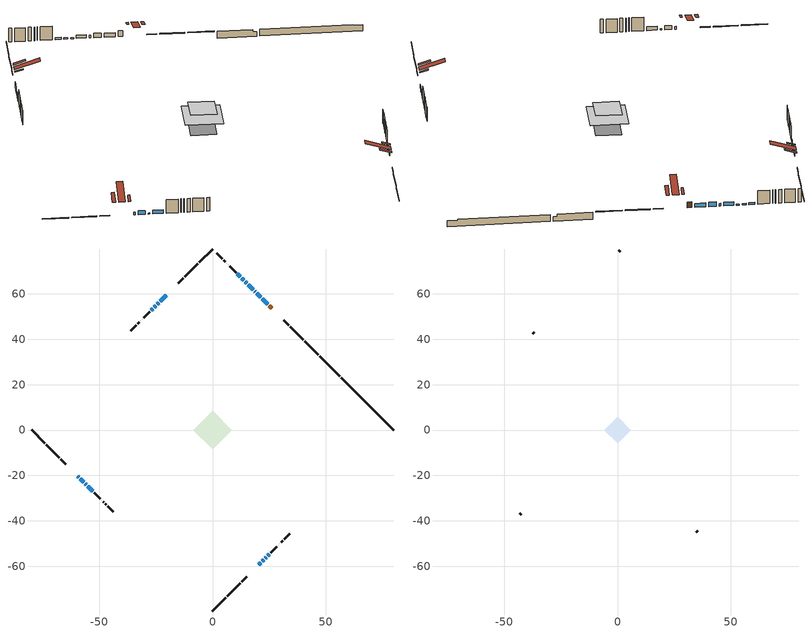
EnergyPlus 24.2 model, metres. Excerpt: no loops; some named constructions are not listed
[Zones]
conditioned space
 floor adiabatic (AdiabaticFloorConstruction): -8.55,0 0,8.55 8.55,0 0,-8.55 z3.05
 floor foundation (Slab1 construction): -5.84,0 0,5.84 5.84,0 0,-5.84 z-1.83
 floor foundation (Slab1 construction 1): -3.62,0 0,3.62 3.62,0 0,-3.62 z-1.83
 wall outside (RimJoist1 construction): 0,-79.75 5.91,-73.83 / -79.75,0 -73.83,-5.91 / 0,79.75 -5.91,73.83 / 46.53,33.21 40.62,39.13 z0.61:0.91
 wall outside (RimJoist2 construction): 6.57,-73.18 12.22,-67.53 / -73.18,-6.57 -67.53,-12.22 / -6.57,73.18 -12.22,67.53 / 39.96,39.78 34.31,45.43 z0.61:0.91
 wall outside (RimJoist3 construction): 12.88,-66.87 15.04,-64.7 / -66.87,-12.88 -64.7,-15.04 / -12.88,66.87 -15.04,64.7 / 33.66,46.09 31.49,48.26 z0.61:0.91
 wall outside (AdiabaticWallConstruction 1): 26.13,53.62 25.05,54.69 z0.61:2.64
 wall outside (AdiabaticWallConstruction): 24.4,55.35 21.97,57.78 z0.61:1.97; 21.32,58.43 19.59,60.16 z0.61:2.13; -20.41,59.34 -22.99,56.75 z0.61:2.74; 20.41,-59.34 21.27,-58.48 / 17.92,61.83 15.75,64 z0.61:1.83; -59.34,-20.4 -58.98,-20.77 / 18.93,60.81 18.57,61.17 z0.61:1.53; -23.65,56.1 -24.35,55.4 / 21.92,-57.82 22.62,-57.12 z0.61:1.79; -58.32,-21.42 -56.74,-23.01 z0.61:1.95; 15.09,64.65 14.48,65.27 / -25,54.74 -25.62,54.13 / 23.28,-56.47 23.69,-56.06 / -56.08,-23.66 -55.67,-24.08 z0.61:0.96; 13.83,65.92 12.96,66.79 / 24.34,-55.4 24.99,-54.75 z0.61:1.07; -26.27,53.47 -26.95,52.8 z0.61:1.75; -55.02,-24.73 -52.71,-27.04 z0.61:1.91; 12.31,67.44 11.01,68.74 z0.61:1.32
 wall outside (Wall1 construction): 25.65,-54.1 28.31,-51.44 / -52.05,-27.7 -49.39,-30.36 / -27.61,52.14 -30.27,49.48 / 10.36,69.39 7.7,72.05 z0.61:5.49
 wall outside (Wall2 construction): 28.97,-50.78 28.97,-50.77 / -48.73,-31.01 -48.73,-31.02 / -30.92,48.82 -30.93,48.81 / 7.04,72.71 7.03,72.72 z0.61:5.49
 wall outside (Wall3 construction): 29.63,-50.12 29.7,-50.04 / -48.07,-31.68 -48,-31.75 / -31.59,48.16 -31.66,48.09 / 6.37,73.37 6.3,73.45 z0.61:5.49
 wall outside (Wall4 construction): 30.36,-49.39 30.99,-48.75 / -47.34,-32.41 -46.71,-33.04 / -32.32,47.43 -32.95,46.79 / 5.64,74.1 5.01,74.74 z0.61:5.49
 wall outside (Wall5 construction): 31.65,-48.1 34.06,-45.68 / -46.05,-33.7 -43.64,-36.11 / -33.61,46.14 -36.02,43.72 / 4.35,75.39 1.94,77.81 z0.61:5.49
 wall foundation (FoundationWall1 construction): 56.69,23.06,-1.83 56.69,23.06,0.61 77.44,2.31,0.61 77.44,2.31,0.31 79.75,0,0.31 79.75,0,-1.83
 wall foundation (FoundationWall2 construction): 47.19,32.56,-1.83 47.19,32.56,0.61 55.14,24.6,0.61 55.14,24.6,-0.17 56.03,23.72,-0.17 56.03,23.72,-1.83
 window (WindowConstruction): 24.4,55.35 21.97,57.78 z0.61:1.97
 window (WindowConstruction 4): 21.31,58.43 19.59,60.16 z0.61:2.13
 window (WindowConstruction 5): -20.41,59.34 -22.99,56.75 z0.61:2.74
 window (WindowConstruction 6): 20.41,-59.34 21.27,-58.48 z0.61:1.83
 window (WindowConstruction 11): -59.34,-20.41 -58.98,-20.77 z0.61:1.52
 window (WindowConstruction 12): 18.93,60.81 18.57,61.17 z0.61:1.52
 window (WindowConstruction 7): 17.92,61.83 15.75,64 z0.61:1.83
 window (WindowConstruction 8): -23.65,56.1 -24.35,55.4 z0.61:1.79
 window (WindowConstruction 9): 21.92,-57.82 22.62,-57.12 z0.61:1.79
 window (WindowConstruction 10): -58.32,-21.42 -56.74,-23.01 z0.61:1.95
 window (WindowConstruction 13): 15.09,64.65 14.48,65.27 z0.61:0.95
 window (WindowConstruction 14): -25,54.74 -25.62,54.13 z0.61:0.95
 window (WindowConstruction 15): 23.28,-56.47 23.69,-56.06 z0.61:0.95
 window (WindowConstruction 16): -56.08,-23.67 -55.67,-24.07 z0.61:0.95
 window (WindowConstruction 17): 13.82,65.92 12.96,66.78 z0.61:1.07
 window (WindowConstruction 18): 24.35,-55.4 24.99,-54.75 z0.61:1.07
 window (WindowConstruction 1): -26.27,53.47 -26.95,52.8 z0.61:1.75
 window (WindowConstruction 2): -55.02,-24.73 -52.71,-27.04 z0.61:1.91
 window (WindowConstruction 3): 12.31,67.44 11.01,68.73 z0.61:1.32
 door (Door): 26.13,53.62 25.05,54.69 z0.61:2.64
 ceiling adiabatic (AdiabaticFloorConstruction): 0,-8.55 8.55,0 0,8.55 -8.55,0 z3.05
 roof outside (Roof1 construction): 16.43,-63.32,5.49 13.67,-60.56,6.79 12.94,-61.29,6.79 15.7,-64.05,5.49; -63.32,-16.43,5.49 -60.56,-13.67,6.79 -61.29,-12.94,6.79 -64.05,-15.7,5.49; -16.43,63.32,5.49 -13.67,60.56,6.79 -12.94,61.29,6.79 -15.7,64.05,5.49; 30.11,49.64,5.49 27.35,46.88,6.79 28.08,46.15,6.79 30.83,48.91,5.49
 roof outside (Roof3 construction): 19.75,-60,5.49 17.89,-58.14,6.36 17.4,-58.63,6.36 19.26,-60.49,5.49; -60,-19.75,5.49 -58.14,-17.89,6.36 -58.63,-17.4,6.36 -60.49,-19.26,5.49; -19.75,60,5.49 -17.89,58.14,6.36 -17.4,58.63,6.36 -19.26,60.49,5.49; 26.79,52.96,5.49 24.92,51.1,6.36 25.41,50.61,6.36 27.28,52.47,5.49
attic - vented
 floor to conditioned space (Floor1 construction Reversed): -5.91,0 0,5.91 5.91,0 0,-5.91 z5.49
 wall outside (Wall6 construction): 34.72,-45.03 35.35,-44.4 / -42.98,-36.77 -42.35,-37.39 / -36.68,43.07 -37.31,42.44 / 1.28,78.46 0.66,79.09 z0.61:5.49
 roof outside (Roof2 construction): 18.6,-61.15,5.49 12.84,-55.39,8.2 11.33,-56.91,8.2 17.08,-62.66,5.49; -61.15,-18.6,5.49 -55.39,-12.84,8.2 -56.91,-11.33,8.2 -62.66,-17.08,5.49; -18.6,61.15,5.49 -12.84,55.39,8.2 -11.33,56.91,8.2 -17.08,62.66,5.49; 27.93,51.81,5.49 22.18,46.06,8.2 23.69,44.54,8.2 29.45,50.3,5.49
[Material] Roughness=Rough; Thermal Absorptance=0.9
Name | Thickness {m} | Conductivity {W/m-K} | Density {kg/m3} | Specific Heat {J/kg-K} | Solar Absorptance | Visible Absorptance
ceiling loosefill ins | 0.169333 | 0.0480833 | 16.02 | 1046.75 | 0.7 | 0.7
ceiling stud and cavity | 0.1397 | 0.0808738 | 65.682 | 1177.47 | 0.7 | 0.7
gypsum board | 0.0127 | 0.160291 | 801 | 837.4 | 0.6 | 0.6
[Construction]
Floor1 construction: ceiling loosefill ins, ceiling stud and cavity, gypsum board
[EnergyManagementSystem:Program]
component_loads_program: Set loads_htg_walls = 0; Set loads_htg_rim_joists = 0; Set loads_htg_foundation_walls = 0; Set loads_htg_floors = 0; Set loads_htg_slabs = 0; Set loads_htg_ceilings = 0; Set loads_htg_roofs = 0; Set loads_htg_windows_conduction = 0; Set loads_htg_windows_solar = 0; Set loads_htg_doors = 0; Set loads_htg_skylights_conduction = 0; Set loads_htg_skylights_solar = 0; Set loads_htg_internal_mass = 0; Set loads_htg_intgains = 0; Set loads_htg_lighting = 0; Set loads_htg_infil = 0; Set loads_htg_mechvent = 0; Set loads_htg_natvent = 0; Set loads_htg_whf = 0; Set loads_htg_ducts = 0; Set loads_clg_walls = 0; Set loads_clg_rim_joists = 0; Set loads_clg_foundation_walls = 0; Set loads_clg_floors = 0; Set loads_clg_slabs = 0; Set loads_clg_ceilings = 0; Set loads_clg_roofs = 0; Set loads_clg_windows_conduction = 0; Set loads_clg_windows_solar = 0; Set loads_clg_doors = 0; Set loads_clg_skylights_conduction = 0; Set loads_clg_skylights_solar = 0; Set loads_clg_internal_mass = 0; Set loads_clg_intgains = 0; Set loads_clg_lighting = 0; Set loads_clg_infil = 0; Set loads_clg_mechvent = 0; Set loads_clg_natvent = 0; Set loads_clg_whf = 0; Set loads_clg_ducts = 0; Set hr_walls = 0; Set hr_walls = hr_walls + s_conv_27 + s_ig_27 + s_sol_27 + s_lgt_27 + s_surf_27; Set hr_walls = hr_walls + s_conv_28 + s_ig_28 + s_sol_28 + s_lgt_28 + s_surf_28; Set hr_walls = hr_walls + s_conv_29 + s_ig_29 + s_sol_29 + s_lgt_29 + s_surf_29; Set hr_walls = hr_walls + s_conv_30 + s_ig_30 + s_sol_30 + s_lgt_30 + s_surf_30; Set hr_walls = hr_walls + s_conv_31 + s_ig_31 + s_sol_31 + s_lgt_31 + s_surf_31; Set hr_walls = hr_walls + s_conv_32 + s_ig_32 + s_sol_32 + s_lgt_32 + s_surf_32; Set hr_walls = hr_walls + s_conv_33 + s_ig_33 + s_sol_33 + s_lgt_33 + s_surf_33; Set hr_walls = hr_walls + s_conv_34 + s_ig_34 + s_sol_34 + s_lgt_34 + s_surf_34; Set hr_walls = hr_walls + s_conv_35 + s_ig_35 + s_sol_35 + s_lgt_35 + s_surf_35; Set hr_walls = hr_walls + s_conv_36 + s_ig_36 + s_sol_36 + s_lgt_36 + s_surf_36; Set hr_walls = hr_walls + s_conv_37 + s_ig_37 + s_sol_37 + s_lgt_37 + s_surf_37; Set hr_walls = hr_walls + s_conv_38 + s_ig_38 + s_sol_38 + s_lgt_38 + s_surf_38; Set hr_walls = hr_walls + s_conv_39 + s_ig_39 + s_sol_39 + s_lgt_39 + s_surf_39; Set hr_walls = hr_walls + s_conv_40 + s_ig_40 + s_sol_40 + s_lgt_40 + s_surf_40; Set hr_walls = hr_walls + s_conv_41 + s_ig_41 + s_sol_41 + s_lgt_41 + s_surf_41; Set hr_walls = hr_walls + s_conv_42 + s_ig_42 + s_sol_42 + s_lgt_42 + s_surf_42; Set hr_rim_joists = 0; Set hr_rim_joists = hr_rim_joists + s_conv_5 + s_ig_5 + s_sol_5 + s_lgt_5 + s_surf_5; Set hr_rim_joists = hr_rim_joists + s_conv_6 + s_ig_6 + s_sol_6 + s_lgt_6 + s_surf_6; Set hr_rim_joists = hr_rim_joists + s_conv_7 + s_ig_7 + s_sol_7 + s_lgt_7 + s_surf_7; Set hr_rim_joists = hr_rim_joists + s_conv_8 + s_ig_8 + s_sol_8 + s_lgt_8 + s_surf_8; Set hr_rim_joists = hr_rim_joists + s_conv_9 + s_ig_9 + s_sol_9 + s_lgt_9 + s_surf_9; Set hr_rim_joists = hr_rim_joists + s_conv_10 + s_ig_10 + s_sol_10 + s_lgt_10 + s_surf_10; Set hr_rim_joists = hr_rim_joists + s_conv_11 + s_ig_11 + s_sol_11 + s_lgt_11 + s_surf_11; Set hr_rim_joists = hr_rim_joists + s_conv_12 + s_ig_12 + s_sol_12 + s_lgt_12 + s_surf_12; Set hr_rim_joists = hr_rim_joists + s_conv_13 + s_ig_13 + s_sol_13 + s_lgt_13 + s_surf_13; Set hr_rim_joists = hr_rim_joists + s_conv_14 + s_ig_14 + s_sol_14 + s_lgt_14 + s_surf_14; Set hr_rim_joists = hr_rim_joists + s_conv_15 + s_ig_15 + s_sol_15 + s_lgt_15 + s_surf_15; Set hr_rim_joists = hr_rim_joists + s_conv_16 + s_ig_16 + s_sol_16 + s_lgt_16 + s_surf_16; Set hr_foundation_walls = 0; Set hr_foundation_walls = hr_foundation_walls + s_conv_1 + s_ig_1 + s_sol_1 + s_lgt_1 + s_surf_1; Set hr_foundation_walls = hr_foundation_walls + s_conv_2 + s_ig_2 + s_sol_2 + s_lgt_2 + s_surf_2; Set hr_floors = 0; Set hr_slabs = 0; Set hr_slabs = hr_slabs + s_conv_25 + s_ig_25 + s_sol_25 + s_lgt_25 + s_surf_25; Set hr_slabs = hr_slabs + s_conv_26 + s_ig_26 + s_sol_26 + s_lgt_26 + s_surf_26; Set hr_ceilings = 0; Set hr_ceilings = hr_ceilings + s_conv + s_ig + s_sol + s_lgt + s_surf; Set hr_roofs = 0; Set hr_roofs = hr_roofs + s_conv_17 + s_ig_17 + s_sol_17 + s_lgt_17 + s_surf_17; Set hr_roofs = hr_roofs + s_conv_18 + s_ig_18 + s_sol_18 + s_lgt_18 + s_surf_18; Set hr_roofs = hr_roofs + s_conv_19 + s_ig_19 + s_sol_19 + s_lgt_19 + s_surf_19; Set hr_roofs = hr_roofs + s_conv_20 + s_ig_20 + s_sol_20 + s_lgt_20 + s_surf_20; Set hr_roofs = hr_roofs + s_conv_21 + s_ig_21 + s_sol_21 + s_lgt_21 + s_surf_21; Set hr_roofs = hr_roofs + s_conv_22 + s_ig_22 + s_sol_22 + s_lgt_22 + s_surf_22; Set hr_roofs = hr_roofs + s_conv_23 + s_ig_23 + s_sol_23 + s_lgt_23 + s_surf_23; Set hr_roofs = hr_roofs + s_conv_24 + s_ig_24 + s_sol_24 + s_lgt_24 + s_surf_24; Set hr_windows_conduction = 0; Set hr_windows_conduction = hr_windows_conduction + ss_conv_1; Set hr_windows_conduction = hr_windows_conduction + ss_ig_1; Set hr_windows_conduction = hr_windows_conduction + ss_surf_1; Set hr_windows_conduction = hr_windows_conduction + ss_conv_2; Set hr_windows_conduction = hr_windows_conduction + ss_ig_2; Set hr_windows_conduction = hr_windows_conduction + ss_surf_2; Set hr_windows_conduction = hr_windows_conduction + ss_conv_3; Set hr_windows_conduction = hr_windows_conduction + ss_ig_3; Set hr_windows_conduction = hr_windows_conduction + ss_surf_3; Set hr_windows_conduction = hr_windows_conduction + ss_conv_4; Set hr_windows_conduction = hr_windows_conduction + ss_ig_4; Set hr_windows_conduction = hr_windows_conduction + ss_surf_4; Set hr_windows_conduction = hr_windows_conduction + ss_conv_5; Set hr_windows_conduction = hr_windows_conduction + ss_ig_5; Set hr_windows_conduction = hr_windows_conduction + ss_surf_5; Set hr_windows_conduction = hr_windows_conduction + ss_conv_6; Set hr_windows_conduction = hr_windows_conduction + ss_ig_6; Set hr_windows_conduction = hr_windows_conduction + ss_surf_6; Set hr_windows_conduction = hr_windows_conduction + ss_conv_7; Set hr_windows_conduction = hr_windows_conduction + ss_ig_7; Set hr_windows_conduction = hr_windows_conduction + ss_surf_7; Set hr_windows_conduction = hr_windows_conduction + ss_conv_8; Set hr_windows_conduction = hr_windows_conduction + ss_ig_8; Set hr_windows_conduction = hr_windows_conduction + ss_surf_8; Set hr_windows_conduction = hr_windows_conduction + ss_conv_9; Set hr_windows_conduction = hr_windows_conduction + ss_ig_9; Set hr_windows_conduction = hr_windows_conduction + ss_surf_9; Set hr_windows_conduction = hr_windows_conduction + ss_conv_10; Set hr_windows_conduction = hr_windows_conduction + ss_ig_10; Set hr_windows_conduction = hr_windows_conduction + ss_surf_10; Set hr_windows_conduction = hr_windows_conduction + ss_conv_11; Set hr_windows_conduction = hr_windows_conduction + ss_ig_11; Set hr_windows_conduction = hr_windows_conduction + ss_surf_11; Set hr_windows_conduction = hr_windows_conduction + ss_conv_12; Set hr_windows_conduction = hr_windows_conduction + ss_ig_12; Set hr_windows_conduction = hr_windows_conduction + ss_surf_12; Set hr_windows_conduction = hr_windows_conduction + ss_conv_13; Set hr_windows_conduction = hr_windows_conduction + ss_ig_13; Set hr_windows_conduction = hr_windows_conduction + ss_surf_13; Set hr_windows_conduction = hr_windows_conduction + ss_conv_14; Set hr_windows_conduction = hr_windows_conduction + ss_ig_14; Set hr_windows_conduction = hr_windows_conduction + ss_surf_14; Set hr_windows_conduction = hr_windows_conduction + ss_conv_15; Set hr_windows_conduction = hr_windows_conduction + ss_ig_15; Set hr_windows_conduction = hr_windows_conduction + ss_surf_15; Set hr_windows_conduction = hr_windows_conduction + ss_conv_16; Set hr_windows_conduction = hr_windows_conduction + ss_ig_16; Set hr_windows_conduction = hr_windows_conduction + ss_surf_16; Set hr_windows_conduction = hr_windows_conduction + ss_conv_17; Set hr_windows_conduction = hr_windows_conduction + ss_ig_17; Set hr_windows_conduction = hr_windows_conduction + ss_surf_17; Set hr_windows_conduction = hr_windows_conduction + ss_conv_18; Set hr_windows_conduction = hr_windows_conduction + ss_ig_18; Set hr_windows_conduction = hr_windows_conduction + ss_surf_18; Set hr_windows_conduction = hr_windows_conduction + ss_conv_19; Set hr_windows_conduction = hr_windows_conduction + ss_ig_19; Set hr_windows_conduction = hr_windows_conduction + ss_surf_19; Set hr_windows_solar = 0; Set hr_windows_solar = hr_windows_solar - ss_trans_in * ZoneTimestep * 3600 + ss_back_out * ZoneTimestep * 3600 + ss_trans_out * ZoneTimestep * 3600; Set hr_windows_solar = hr_windows_solar - ss_trans_in_1 * ZoneTimestep * 3600 + ss_back_out_1 * ZoneTimestep * 3600 + ss_trans_out_1 * ZoneTimestep * 3600; Set hr_windows_solar = hr_windows_solar - ss_trans_in_2 * ZoneTimestep * 3600 + ss_back_out_2 * ZoneTimestep * 3600 + ss_trans_out_2 * ZoneTimestep * 3600; Set hr_windows_solar = hr_windows_solar - ss_trans_in_3 * ZoneTimestep * 3600 + ss_back_out_3 * ZoneTimestep * 3600 + ss_trans_out_3 * ZoneTimestep * 3600; Set hr_windows_solar = hr_windows_solar - ss_trans_in_4 * ZoneTimestep * 3600 + ss_back_out_4 * ZoneTimestep * 3600 + ss_trans_out_4 * ZoneTimestep * 3600; Set hr_windows_solar = hr_windows_solar - ss_trans_in_5 * ZoneTimestep * 3600 + ss_back_out_5 * ZoneTimestep * 3600 + ss_trans_out_5 * ZoneTimestep * 3600; Set hr_windows_solar = hr_windows_solar - ss_trans_in_6 * ZoneTimestep * 3600 + ss_back_out_6 * ZoneTimestep * 3600 + ss_trans_out_6 * ZoneTimestep * 3600; Set hr_windows_solar = hr_windows_solar - ss_trans_in_7 * ZoneTimestep * 3600 + ss_back_out_7 * ZoneTimestep * 3600 + ss_trans_out_7 * ZoneTimestep * 3600; Set hr_windows_solar = hr_windows_solar - ss_trans_in_8 * ZoneTimestep * 3600 + ss_back_out_8 * ZoneTimestep * 3600 + ss_trans_out_8 * ZoneTimestep * 3600; Set hr_windows_solar = hr_windows_solar - ss_trans_in_9 * ZoneTimestep * 3600 + ss_back_out_9 * ZoneTimestep * 3600 + ss_trans_out_9 * ZoneTimestep * 3600; Set hr_windows_solar = hr_windows_solar - ss_trans_in_10 * ZoneTimestep * 3600 + ss_back_out_10 * ZoneTimestep * 3600 + ss_trans_out_10 * ZoneTimestep * 3600; Set hr_windows_solar = hr_windows_solar - ss_trans_in_11 * ZoneTimestep * 3600 + ss_back_out_11 * ZoneTimestep * 3600 + ss_trans_out_11 * ZoneTimestep * 3600; Set hr_windows_solar = hr_windows_solar - ss_trans_in_12 * ZoneTimestep * 3600 + ss_back_out_12 * ZoneTimestep * 3600 + ss_trans_out_12 * ZoneTimestep * 3600; Set hr_windows_solar = hr_windows_solar - ss_trans_in_13 * ZoneTimestep * 3600 + ss_back_out_13 * ZoneTimestep * 3600 + ss_trans_out_13 * ZoneTimestep * 3600; Set hr_windows_solar = hr_windows_solar - ss_trans_in_14 * ZoneTimestep * 3600 + ss_back_out_14 * ZoneTimestep * 3600 + ss_trans_out_14 * ZoneTimestep * 3600; Set hr_windows_solar = hr_windows_solar - ss_trans_in_15 * ZoneTimestep * 3600 + ss_back_out_15 * ZoneTimestep * 3600 + ss_trans_out_15 * ZoneTimestep * 3600; Set hr_windows_solar = hr_windows_solar - ss_trans_in_16 * ZoneTimestep * 3600 + ss_back_out_16 * ZoneTimestep * 3600 + ss_trans_out_16 * ZoneTimestep * 3600; Set hr_windows_solar = hr_windows_solar - ss_trans_in_17 * ZoneTimestep * 3600 + ss_back_out_17 * ZoneTimestep * 3600 + ss_trans_out_17 * ZoneTimestep * 3600; Set hr_windows_solar = hr_windows_solar - ss_trans_in_18 * ZoneTimestep * 3600 + ss_back_out_18 * ZoneTimestep * 3600 + ss_trans_out_18 * ZoneTimestep * 3600; Set hr_doors = 0; Set hr_doors = hr_doors + ss_sol; Set hr_doors = hr_doors + ss_lgt; Set hr_doors = hr_doors + ss_conv; Set hr_doors = hr_doors + ss_ig; Set hr_doors = hr_doors + ss_surf; Set hr_skylights_conduction = 0; Set hr_skylights_solar = 0; Set hr_internal_mass = 0; Set hr_internal_mass = hr_internal_mass + s_conv_3 + s_ig_3 + s_sol_3 + s_lgt_3 + s_surf_3; Set hr_internal_mass = hr_internal_mass + s_conv_4 + s_ig_4 + s_sol_4 + s_lgt_4 + s_surf_4; Set hr_internal_mass = hr_internal_mass + im_conv + im_ig + im_sol + im_lgt + im_surf; Set hr_internal_mass = hr_internal_mass + im_conv_1 + im_ig_1 + im_sol_1 + im_lgt_1 + im_surf_1; Set hr_intgains = 0; Set hr_intgains = hr_intgains - ig_ee_conv - ig_ee_rad - ig_ee_conv_1 - ig_ee_rad_1 - ig_ee_conv_2 - ig_ee_rad_2 - ig_ee_conv_3 - ig_ee_rad_3 - ig_ee_conv_4 - ig_ee_rad_4 - ig_ee_conv_5 - ig_ee_rad_5 - ig_ee_conv_6 - ig_ee_rad_6 - ig_oe_conv - ig_oe_rad - ig_oe_conv_1 - ig_oe_rad_1 - ig_oe_conv_2 - ig_oe_rad_2 - ig_oe_conv_3 - ig_oe_rad_3 - ig_oe_conv_4 - ig_oe_rad_4 - ig_ppl_conv - ig_ppl_rad; Set hr_lighting = 0; Set hr_lighting = hr_lighting - ig_lgt_conv - ig_lgt_rad - ig_lgt_vis; Set hr_infil = 0; Set hr_infil = hr_infil - airflow_gain + airflow_loss; Set hr_natvent = 0; Set hr_natvent = hr_natvent - airflow_gain_1 + airflow_loss_1; Set hr_whf = 0; Set hr_whf = hr_whf - airflow_gain_2 + airflow_loss_2; Set hr_mechvent = 0; Set hr_mechvent = hr_mechvent - mv_conv - mv_rad - mv_conv_1 - mv_rad_1 - mv_conv_2 - mv_rad_2 - mv_conv_3 - mv_rad_3; Set hr_ducts = 0; Set hr_intgains = hr_intgains + dhw_loss * (1.0*(1-dhw_rtf) + 1.0*dhw_rtf); Set htg_mode = 0; Set clg_mode = 0; If (htg_load_cond > 0); Set htg_mode = 1.0; ElseIf (clg_load_cond > 0); Set clg_mode = 0.0; Else; Set htg_season = 0; Set clg_season = 0; If ((DayOfYear >= 1) && (DayOfYear <= 365)); Set clg_season = 1; EndIf; If ((DayOfYear >= 1) && (DayOfYear <= 365)); Set htg_season = 1; EndIf; If ((airflow_gain_1 <> 0) || (airflow_loss_1 <> 0)) && (clg_season == 1); Set clg_mode = 0.0; ElseIf ((airflow_gain_2 <> 0) || (airflow_loss_2 <> 0)) && (clg_season == 1); Set clg_mode = 0.0; Else; Set Tmid_setpoint = (htg_sp_s_1 + clg_sp_s_1) / 2; If (tin_s_1 > Tmid_setpoint) && (clg_season == 1); Set clg_mode = 0.0; ElseIf (tin_s_1 < Tmid_setpoint) && (htg_season == 1); Set htg_mode = 1.0; EndIf; EndIf; EndIf; Set loads_htg_walls = loads_htg_walls + (hr_walls * htg_mode * 1); Set loads_htg_rim_joists = loads_htg_rim_joists + (hr_rim_joists * htg_mode * 1); Set loads_htg_foundation_walls = loads_htg_foundation_walls + (hr_foundation_walls * htg_mode * 1); Set loads_htg_floors = loads_htg_floors + (hr_floors * htg_mode * 1); Set loads_htg_slabs = loads_htg_slabs + (hr_slabs * htg_mode * 1); Set loads_htg_ceilings = loads_htg_ceilings + (hr_ceilings * htg_mode * 1); Set loads_htg_roofs = loads_htg_roofs + (hr_roofs * htg_mode * 1); Set loads_htg_windows_conduction = loads_htg_windows_conduction + (hr_windows_conduction * htg_mode * 1); Set loads_htg_windows_solar = loads_htg_windows_solar + (hr_windows_solar * htg_mode * 1); Set loads_htg_doors = loads_htg_doors + (hr_doors * htg_mode * 1); Set loads_htg_skylights_conduction = loads_htg_skylights_conduction + (hr_skylights_conduction * htg_mode * 1); Set loads_htg_skylights_solar = loads_htg_skylights_solar + (hr_skylights_solar * htg_mode * 1); Set loads_htg_internal_mass = loads_htg_internal_mass + (hr_internal_mass * htg_mode * 1); Set loads_htg_intgains = loads_htg_intgains + (hr_intgains * htg_mode * 1); Set loads_htg_lighting = loads_htg_lighting + (hr_lighting * htg_mode * 1); Set loads_htg_infil = loads_htg_infil + (hr_infil * htg_mode * 1); Set loads_htg_mechvent = loads_htg_mechvent + (hr_mechvent * htg_mode * 1); Set loads_htg_natvent = loads_htg_natvent + (hr_natvent * htg_mode * 1); Set loads_htg_whf = loads_htg_whf + (hr_whf * htg_mode * 1); Set loads_htg_ducts = loads_htg_ducts + (hr_ducts * htg_mode * 1); Set loads_clg_walls = loads_clg_walls + (-hr_walls * clg_mode * 1); Set loads_clg_rim_joists = loads_clg_rim_joists + (-hr_rim_joists * clg_mode * 1); Set loads_clg_foundation_walls = loads_clg_foundation_walls + (-hr_foundation_walls * clg_mode * 1); Set loads_clg_floors = loads_clg_floors + (-hr_floors * clg_mode * 1); Set loads_clg_slabs = loads_clg_slabs + (-hr_slabs * clg_mode * 1); Set loads_clg_ceilings = loads_clg_ceilings + (-hr_ceilings * clg_mode * 1); Set loads_clg_roofs = loads_clg_roofs + (-hr_roofs * clg_mode * 1); Set loads_clg_windows_conduction = loads_clg_windows_conduction + (-hr_windows_conduction * clg_mode * 1); Set loads_clg_windows_solar = loads_clg_windows_solar + (-hr_windows_solar * clg_mode * 1); Set loads_clg_doors = loads_clg_doors + (-hr_doors * clg_mode * 1); Set loads_clg_skylights_conduction = loads_clg_skylights_conduction + (-hr_skylights_conduction * clg_mode * 1); Set loads_clg_skylights_solar = loads_clg_skylights_solar + (-hr_skylights_solar * clg_mode * 1); Set loads_clg_internal_mass = loads_clg_internal_mass + (-hr_internal_mass * clg_mode * 1); Set loads_clg_intgains = loads_clg_intgains + (-hr_intgains * clg_mode * 1); Set loads_clg_lighting = loads_clg_lighting + (-hr_lighting * clg_mode * 1); Set loads_clg_infil = loads_clg_infil + (-hr_infil * clg_mode * 1); Set loads_clg_mechvent = loads_clg_mechvent + (-hr_mechvent * clg_mode * 1); Set loads_clg_natvent = loads_clg_natvent + (-hr_natvent * clg_mode * 1); Set loads_clg_whf = loads_clg_whf + (-hr_whf * clg_mode * 1); Set loads_clg_ducts = loads_clg_ducts + (-hr_ducts * clg_mode * 1)
[Schedule:Day:Interval]
interior lighting schedule day: No, 01:00, 0.108182, 04:00, 0.0901515, 05:00, 0.0991667, 06:00, 0.162273, 07:00, 0.270455, 08:00, 0.342576, 10:00, 0.369621, 11:00, 0.351591, 12:00, 0.333561, 13:00, 0.324545, 14:00, 0.31553, 15:00, 0.333561, 16:00, 0.369621, 17:00, 0.450758, 18:00, 0.585985, 19:00, 0.775303, 20:00, 0.955606, 21:00, 0.991667, 22:00, 0.712197, 23:00, 0.360606, 24:00, 0.162273
interior lighting schedule day 1: No, 01:00, 0.100909, 04:00, 0.0840909, 05:00, 0.0925, 06:00, 0.151364, 07:00, 0.252273, 08:00, 0.319545, 10:00, 0.344773, 11:00, 0.327955, 12:00, 0.311136, 13:00, 0.302727, 14:00, 0.294318, 15:00, 0.311136, 16:00, 0.344773, 17:00, 0.420455, 18:00, 0.546591, 19:00, 0.723182, 20:00, 0.891364, 21:00, 0.925, 22:00, 0.664318, 23:00, 0.336364, 24:00, 0.151364
interior lighting schedule day 2: No, 01:00, 0.0927273, 04:00, 0.0772727, 05:00, 0.085, 06:00, 0.139091, 07:00, 0.231818, 08:00, 0.293636, 10:00, 0.316818, 11:00, 0.301364, 12:00, 0.285909, 13:00, 0.278182, 14:00, 0.270455, 15:00, 0.285909, 16:00, 0.316818, 17:00, 0.386364, 18:00, 0.502273, 19:00, 0.664545, 20:00, 0.819091, 21:00, 0.85, 22:00, 0.610455, 23:00, 0.309091, 24:00, 0.139091
interior lighting schedule day 3: No, 01:00, 0.0845455, 04:00, 0.0704545, 05:00, 0.0775, 06:00, 0.126818, 07:00, 0.211364, 08:00, 0.267727, 10:00, 0.288864, 11:00, 0.274773, 12:00, 0.260682, 13:00, 0.253636, 14:00, 0.246591, 15:00, 0.260682, 16:00, 0.288864, 17:00, 0.352273, 18:00, 0.457955, 19:00, 0.605909, 20:00, 0.746818, 21:00, 0.775, 22:00, 0.556591, 23:00, 0.281818, 24:00, 0.126818
interior lighting schedule day 4: No, 01:00, 0.0763636, 04:00, 0.0636364, 05:00, 0.07, 06:00, 0.114545, 07:00, 0.190909, 08:00, 0.241818, 10:00, 0.260909, 11:00, 0.248182, 12:00, 0.235455, 13:00, 0.229091, 14:00, 0.222727, 15:00, 0.235455, 16:00, 0.260909, 17:00, 0.318182, 18:00, 0.413636, 19:00, 0.547273, 20:00, 0.674545, 21:00, 0.7, 22:00, 0.502727, 23:00, 0.254545, 24:00, 0.114545
interior lighting schedule day 5: No, 01:00, 0.0727273, 04:00, 0.0606061, 05:00, 0.0666667, 06:00, 0.109091, 07:00, 0.181818, 08:00, 0.230303, 10:00, 0.248485, 11:00, 0.236364, 12:00, 0.224242, 13:00, 0.218182, 14:00, 0.212121, 15:00, 0.224242, 16:00, 0.248485, 17:00, 0.30303, 18:00, 0.393939, 19:00, 0.521212, 20:00, 0.642424, 21:00, 0.666667, 22:00, 0.478788, 23:00, 0.242424, 24:00, 0.109091
interior lighting schedule day 6: No, 01:00, 0.0745455, 04:00, 0.0621212, 05:00, 0.0683333, 06:00, 0.111818, 07:00, 0.186364, 08:00, 0.236061, 10:00, 0.254697, 11:00, 0.242273, 12:00, 0.229848, 13:00, 0.223636, 14:00, 0.217424, 15:00, 0.229848, 16:00, 0.254697, 17:00, 0.310606, 18:00, 0.403788, 19:00, 0.534242, 20:00, 0.658485, 21:00, 0.683333, 22:00, 0.490758, 23:00, 0.248485, 24:00, 0.111818
interior lighting schedule day 7: No, 01:00, 0.08, 04:00, 0.0666667, 05:00, 0.0733333, 06:00, 0.12, 07:00, 0.2, 08:00, 0.253333, 10:00, 0.273333, 11:00, 0.26, 12:00, 0.246667, 13:00, 0.24, 14:00, 0.233333, 15:00, 0.246667, 16:00, 0.273333, 17:00, 0.333333, 18:00, 0.433333, 19:00, 0.573333, 20:00, 0.706667, 21:00, 0.733333, 22:00, 0.526667, 23:00, 0.266667, 24:00, 0.12
interior lighting schedule day 8: No, 01:00, 0.0890909, 04:00, 0.0742424, 05:00, 0.0816667, 06:00, 0.133636, 07:00, 0.222727, 08:00, 0.282121, 10:00, 0.304394, 11:00, 0.289545, 12:00, 0.274697, 13:00, 0.267273, 14:00, 0.259848, 15:00, 0.274697, 16:00, 0.304394, 17:00, 0.371212, 18:00, 0.482576, 19:00, 0.638485, 20:00, 0.78697, 21:00, 0.816667, 22:00, 0.586515, 23:00, 0.29697, 24:00, 0.133636
interior lighting schedule day 9: No, 01:00, 0.0972727, 04:00, 0.0810606, 05:00, 0.0891667, 06:00, 0.145909, 07:00, 0.243182, 08:00, 0.30803, 10:00, 0.332348, 11:00, 0.316136, 12:00, 0.299924, 13:00, 0.291818, 14:00, 0.283712, 15:00, 0.299924, 16:00, 0.332348, 17:00, 0.405303, 18:00, 0.526894, 19:00, 0.697121, 20:00, 0.859242, 21:00, 0.891667, 22:00, 0.640379, 23:00, 0.324242, 24:00, 0.145909
interior lighting schedule day 10: No, 01:00, 0.105455, 04:00, 0.0878788, 05:00, 0.0966667, 06:00, 0.158182, 07:00, 0.263636, 08:00, 0.333939, 10:00, 0.360303, 11:00, 0.342727, 12:00, 0.325152, 13:00, 0.316364, 14:00, 0.307576, 15:00, 0.325152, 16:00, 0.360303, 17:00, 0.439394, 18:00, 0.571212, 19:00, 0.755758, 20:00, 0.931515, 21:00, 0.966667, 22:00, 0.694242, 23:00, 0.351515, 24:00, 0.158182
interior lighting schedule day 11: No, 01:00, 0.109091, 04:00, 0.0909091, 05:00, 0.1, 06:00, 0.163636, 07:00, 0.272727, 08:00, 0.345455, 10:00, 0.372727, 11:00, 0.354545, 12:00, 0.336364, 13:00, 0.327273, 14:00, 0.318182, 15:00, 0.336364, 16:00, 0.372727, 17:00, 0.454545, 18:00, 0.590909, 19:00, 0.781818, 20:00, 0.963636, 21:00, 1, 22:00, 0.718182, 23:00, 0.363636, 24:00, 0.163636
interior lighting schedule default day; occupants schedule default day; clothes dryer schedule default day; cooking range schedule default day; misc plug loads schedule default day; general water use schedule default day; heating setpoint default day; cooling setpoint default day; clothes dryer exhaust 0 schedule default day; cooling season schedule day; cooling season schedule day 2; cooling season schedule default day; exterior lighting schedule default day; natural vent schedule default day: No, 24:00, 0
occupants schedule day: No, 05:00, 0.426829, 06:00, 0.719512, 07:00, 1, 08:00, 0.670732, 09:00, 0.329268, 14:00, 0.170732, 15:00, 0.231707, 16:00, 0.329268, 17:00, 0.5, 18:00, 0.670732, 19:00, 0.829268, 21:00, 1, 22:00, 0.853659, 23:00, 0.646341, 24:00, 0.426829
clothes dryer schedule day; clothes dryer exhaust 0 schedule day: No, 01:00, 0.123457, 02:00, 0.0740741, 03:00, 0.0493827, 04:00, 0.0246914, 05:00, 0.0493827, 06:00, 0.0740741, 07:00, 0.197531, 08:00, 0.395062, 09:00, 0.592593, 10:00, 0.839506, 11:00, 0.962963, 12:00, 1, 13:00, 0.91358, 14:00, 0.82716, 15:00, 0.716049, 16:00, 0.753086, 17:00, 0.679012, 18:00, 0.666667, 20:00, 0.62963, 21:00, 0.641975, 22:00, 0.666667, 23:00, 0.54321, 24:00, 0.296296
cooking range schedule day: No, 05:00, 0.0597015, 06:00, 0.11194, 07:00, 0.171642, 08:00, 0.291045, 11:00, 0.343284, 12:00, 0.402985, 13:00, 0.462687, 14:00, 0.343284, 15:00, 0.291045, 16:00, 0.402985, 17:00, 0.567164, 18:00, 1, 19:00, 0.850746, 20:00, 0.432836, 21:00, 0.291045, 22:00, 0.231343, 23:00, 0.171642, 24:00, 0.11194
misc plug loads schedule day: No, 06:00, 0.705882, 07:00, 0.745098, 08:00, 0.803922, 15:00, 0.823529, 16:00, 0.862745, 17:00, 0.921569, 18:00, 0.980392, 19:00, 1, 20:00, 0.980392, 21:00, 0.941176, 22:00, 0.862745, 23:00, 0.784314, 24:00, 0.72549
general water use schedule day: No, 01:00, 0.315068, 03:00, 0.287671, 04:00, 0.342466, 05:00, 0.369863, 06:00, 0.520548, 07:00, 0.60274, 08:00, 0.534247, 10:00, 0.506849, 11:00, 0.465753, 14:00, 0.479452, 15:00, 0.534247, 16:00, 0.589041, 17:00, 0.69863, 18:00, 0.876712, 19:00, 0.890411, 20:00, 0.986301, 21:00, 1, 22:00, 0.863014, 23:00, 0.616438, 24:00, 0.465753
heating setpoint day: No, 24:00, 22.2222
cooling setpoint day: No, 24:00, 25
cooling season schedule day 1: No, 24:00, 1
exterior lighting schedule day: No, 01:00, 0.566667, 03:00, 0.524167, 05:00, 0.495833, 06:00, 0.5525, 07:00, 0.623333, 08:00, 0.580833, 09:00, 0.439167, 10:00, 0.354167, 12:00, 0.34, 13:00, 0.354167, 14:00, 0.396667, 15:00, 0.425, 16:00, 0.495833, 17:00, 0.623333, 18:00, 0.793333, 19:00, 0.906667, 20:00, 0.963333, 21:00, 0.991667, 22:00, 0.920833, 23:00, 0.793333, 24:00, 0.665833
exterior lighting schedule day 1: No, 01:00, 0.528571, 03:00, 0.488929, 05:00, 0.4625, 06:00, 0.515357, 07:00, 0.581429, 08:00, 0.541786, 09:00, 0.409643, 10:00, 0.330357, 12:00, 0.317143, 13:00, 0.330357, 14:00, 0.37, 15:00, 0.396429, 16:00, 0.4625, 17:00, 0.581429, 18:00, 0.74, 19:00, 0.845714, 20:00, 0.898571, 21:00, 0.925, 22:00, 0.858929, 23:00, 0.74, 24:00, 0.621071
exterior lighting schedule day 10: No, 01:00, 0.552381, 03:00, 0.510952, 05:00, 0.483333, 06:00, 0.538571, 07:00, 0.607619, 08:00, 0.56619, 09:00, 0.428095, 10:00, 0.345238, 12:00, 0.331429, 13:00, 0.345238, 14:00, 0.386667, 15:00, 0.414286, 16:00, 0.483333, 17:00, 0.607619, 18:00, 0.773333, 19:00, 0.88381, 20:00, 0.939048, 21:00, 0.966667, 22:00, 0.897619, 23:00, 0.773333, 24:00, 0.649048
exterior lighting schedule day 11: No, 01:00, 0.571429, 03:00, 0.528571, 05:00, 0.5, 06:00, 0.557143, 07:00, 0.628571, 08:00, 0.585714, 09:00, 0.442857, 10:00, 0.357143, 12:00, 0.342857, 13:00, 0.357143, 14:00, 0.4, 15:00, 0.428571, 16:00, 0.5, 17:00, 0.628571, 18:00, 0.8, 19:00, 0.914286, 20:00, 0.971429, 21:00, 1, 22:00, 0.928571, 23:00, 0.8, 24:00, 0.671429
exterior lighting schedule day 2: No, 01:00, 0.485714, 03:00, 0.449286, 05:00, 0.425, 06:00, 0.473571, 07:00, 0.534286, 08:00, 0.497857, 09:00, 0.376429, 10:00, 0.303571, 12:00, 0.291429, 13:00, 0.303571, 14:00, 0.34, 15:00, 0.364286, 16:00, 0.425, 17:00, 0.534286, 18:00, 0.68, 19:00, 0.777143, 20:00, 0.825714, 21:00, 0.85, 22:00, 0.789286, 23:00, 0.68, 24:00, 0.570714
exterior lighting schedule day 3: No, 01:00, 0.442857, 03:00, 0.409643, 05:00, 0.3875, 06:00, 0.431786, 07:00, 0.487143, 08:00, 0.453929, 09:00, 0.343214, 10:00, 0.276786, 12:00, 0.265714, 13:00, 0.276786, 14:00, 0.31, 15:00, 0.332143, 16:00, 0.3875, 17:00, 0.487143, 18:00, 0.62, 19:00, 0.708571, 20:00, 0.752857, 21:00, 0.775, 22:00, 0.719643, 23:00, 0.62, 24:00, 0.520357
exterior lighting schedule day 4: No, 01:00, 0.4, 03:00, 0.37, 05:00, 0.35, 06:00, 0.39, 07:00, 0.44, 08:00, 0.41, 09:00, 0.31, 10:00, 0.25, 12:00, 0.24, 13:00, 0.25, 14:00, 0.28, 15:00, 0.3, 16:00, 0.35, 17:00, 0.44, 18:00, 0.56, 19:00, 0.64, 20:00, 0.68, 21:00, 0.7, 22:00, 0.65, 23:00, 0.56, 24:00, 0.47
exterior lighting schedule day 5: No, 01:00, 0.380952, 03:00, 0.352381, 05:00, 0.333333, 06:00, 0.371429, 07:00, 0.419048, 08:00, 0.390476, 09:00, 0.295238, 10:00, 0.238095, 12:00, 0.228571, 13:00, 0.238095, 14:00, 0.266667, 15:00, 0.285714, 16:00, 0.333333, 17:00, 0.419048, 18:00, 0.533333, 19:00, 0.609524, 20:00, 0.647619, 21:00, 0.666667, 22:00, 0.619048, 23:00, 0.533333, 24:00, 0.447619
exterior lighting schedule day 6: No, 01:00, 0.390476, 03:00, 0.36119, 05:00, 0.341667, 06:00, 0.380714, 07:00, 0.429524, 08:00, 0.400238, 09:00, 0.302619, 10:00, 0.244048, 12:00, 0.234286, 13:00, 0.244048, 14:00, 0.273333, 15:00, 0.292857, 16:00, 0.341667, 17:00, 0.429524, 18:00, 0.546667, 19:00, 0.624762, 20:00, 0.66381, 21:00, 0.683333, 22:00, 0.634524, 23:00, 0.546667, 24:00, 0.45881
exterior lighting schedule day 7: No, 01:00, 0.419048, 03:00, 0.387619, 05:00, 0.366667, 06:00, 0.408571, 07:00, 0.460952, 08:00, 0.429524, 09:00, 0.324762, 10:00, 0.261905, 12:00, 0.251429, 13:00, 0.261905, 14:00, 0.293333, 15:00, 0.314286, 16:00, 0.366667, 17:00, 0.460952, 18:00, 0.586667, 19:00, 0.670476, 20:00, 0.712381, 21:00, 0.733333, 22:00, 0.680952, 23:00, 0.586667, 24:00, 0.492381
exterior lighting schedule day 8: No, 01:00, 0.466667, 03:00, 0.431667, 05:00, 0.408333, 06:00, 0.455, 07:00, 0.513333, 08:00, 0.478333, 09:00, 0.361667, 10:00, 0.291667, 12:00, 0.28, 13:00, 0.291667, 14:00, 0.326667, 15:00, 0.35, 16:00, 0.408333, 17:00, 0.513333, 18:00, 0.653333, 19:00, 0.746667, 20:00, 0.793333, 21:00, 0.816667, 22:00, 0.758333, 23:00, 0.653333, 24:00, 0.548333
exterior lighting schedule day 9: No, 01:00, 0.509524, 03:00, 0.47131, 05:00, 0.445833, 06:00, 0.496786, 07:00, 0.560476, 08:00, 0.522262, 09:00, 0.394881, 10:00, 0.318452, 12:00, 0.305714, 13:00, 0.318452, 14:00, 0.356667, 15:00, 0.382143, 16:00, 0.445833, 17:00, 0.560476, 18:00, 0.713333, 19:00, 0.815238, 20:00, 0.86619, 21:00, 0.891667, 22:00, 0.827976, 23:00, 0.713333, 24:00, 0.59869
[Schedule:Week:Daily]
heating setpoint Week Rule - Jan1-Dec31: heating setpoint day, heating setpoint day, heating setpoint day, heating setpoint day, heating setpoint day, heating setpoint day, heating setpoint day, heating setpoint default day, heating setpoint default day, heating setpoint default day, heating setpoint default day, heating setpoint default day
cooling setpoint Week Rule - Jan1-Dec31: cooling setpoint day, cooling setpoint day, cooling setpoint day, cooling setpoint day, cooling setpoint day, cooling setpoint day, cooling setpoint day, cooling setpoint default day, cooling setpoint default day, cooling setpoint default day, cooling setpoint default day, cooling setpoint default day
clothes dryer exhaust 0 schedule Week Rule - Jan1-Dec31: clothes dryer exhaust 0 schedule day, clothes dryer exhaust 0 schedule day, clothes dryer exhaust 0 schedule day, clothes dryer exhaust 0 schedule day, clothes dryer exhaust 0 schedule day, clothes dryer exhaust 0 schedule day, clothes dryer exhaust 0 schedule day, clothes dryer exhaust 0 schedule default day, clothes dryer exhaust 0 schedule default day, clothes dryer exhaust 0 schedule default day, clothes dryer exhaust 0 schedule default day, clothes dryer exhaust 0 schedule default day
cooling season schedule Week Rule - Jan1-May26: cooling season schedule day, cooling season schedule day, cooling season schedule day, cooling season schedule day, cooling season schedule day, cooling season schedule day, cooling season schedule day, cooling season schedule default day, cooling season schedule default day, cooling season schedule default day, cooling season schedule default day, cooling season schedule default day
cooling season schedule Week Rule - May27-Jun2: cooling season schedule day, cooling season schedule day, cooling season schedule day, cooling season schedule day, cooling season schedule day, cooling season schedule day 1, cooling season schedule day 1, cooling season schedule default day, cooling season schedule default day, cooling season schedule default day, cooling season schedule default day, cooling season schedule default day
cooling season schedule Week Rule - Jun3-Sep29: cooling season schedule day 1, cooling season schedule day 1, cooling season schedule day 1, cooling season schedule day 1, cooling season schedule day 1, cooling season schedule day 1, cooling season schedule day 1, cooling season schedule default day, cooling season schedule default day, cooling season schedule default day, cooling season schedule default day, cooling season schedule default day
cooling season schedule Week Rule - Sep30-Oct6: cooling season schedule day 1, cooling season schedule day 2, cooling season schedule day 2, cooling season schedule day 2, cooling season schedule day 2, cooling season schedule day 2, cooling season schedule day 2, cooling season schedule default day, cooling season schedule default day, cooling season schedule default day, cooling season schedule default day, cooling season schedule default day
cooling season schedule Week Rule - Oct7-Dec31: cooling season schedule day 2, cooling season schedule day 2, cooling season schedule day 2, cooling season schedule day 2, cooling season schedule day 2, cooling season schedule day 2, cooling season schedule day 2, cooling season schedule default day, cooling season schedule default day, cooling season schedule default day, cooling season schedule default day, cooling season schedule default day
exterior lighting schedule Week Rule - Jan28-Feb3: exterior lighting schedule day, exterior lighting schedule day, exterior lighting schedule day, exterior lighting schedule day, exterior lighting schedule day 1, exterior lighting schedule day 1, exterior lighting schedule day 1, exterior lighting schedule default day, exterior lighting schedule default day, exterior lighting schedule default day, exterior lighting schedule default day, exterior lighting schedule default day
exterior lighting schedule Week Rule - Feb4-Feb24: exterior lighting schedule day 1, exterior lighting schedule day 1, exterior lighting schedule day 1, exterior lighting schedule day 1, exterior lighting schedule day 1, exterior lighting schedule day 1, exterior lighting schedule day 1, exterior lighting schedule default day, exterior lighting schedule default day, exterior lighting schedule default day, exterior lighting schedule default day, exterior lighting schedule default day
exterior lighting schedule Week Rule - Feb25-Mar3: exterior lighting schedule day 1, exterior lighting schedule day 1, exterior lighting schedule day 1, exterior lighting schedule day 1, exterior lighting schedule day 2, exterior lighting schedule day 2, exterior lighting schedule day 2, exterior lighting schedule default day, exterior lighting schedule default day, exterior lighting schedule default day, exterior lighting schedule default day, exterior lighting schedule default day
exterior lighting schedule Week Rule - Mar4-Mar31: exterior lighting schedule day 2, exterior lighting schedule day 2, exterior lighting schedule day 2, exterior lighting schedule day 2, exterior lighting schedule day 2, exterior lighting schedule day 2, exterior lighting schedule day 2, exterior lighting schedule default day, exterior lighting schedule default day, exterior lighting schedule default day, exterior lighting schedule default day, exterior lighting schedule default day
exterior lighting schedule Week Rule - Apr1-Apr28: exterior lighting schedule day 3, exterior lighting schedule day 3, exterior lighting schedule day 3, exterior lighting schedule day 3, exterior lighting schedule day 3, exterior lighting schedule day 3, exterior lighting schedule day 3, exterior lighting schedule default day, exterior lighting schedule default day, exterior lighting schedule default day, exterior lighting schedule default day, exterior lighting schedule default day
exterior lighting schedule Week Rule - Apr29-May5: exterior lighting schedule day 3, exterior lighting schedule day 3, exterior lighting schedule day 4, exterior lighting schedule day 4, exterior lighting schedule day 4, exterior lighting schedule day 4, exterior lighting schedule day 4, exterior lighting schedule default day, exterior lighting schedule default day, exterior lighting schedule default day, exterior lighting schedule default day, exterior lighting schedule default day
exterior lighting schedule Week Rule - May6-May26: exterior lighting schedule day 4, exterior lighting schedule day 4, exterior lighting schedule day 4, exterior lighting schedule day 4, exterior lighting schedule day 4, exterior lighting schedule day 4, exterior lighting schedule day 4, exterior lighting schedule default day, exterior lighting schedule default day, exterior lighting schedule default day, exterior lighting schedule default day, exterior lighting schedule default day
exterior lighting schedule Week Rule - May27-Jun2: exterior lighting schedule day 4, exterior lighting schedule day 4, exterior lighting schedule day 4, exterior lighting schedule day 4, exterior lighting schedule day 4, exterior lighting schedule day 5, exterior lighting schedule day 5, exterior lighting schedule default day, exterior lighting schedule default day, exterior lighting schedule default day, exterior lighting schedule default day, exterior lighting schedule default day
exterior lighting schedule Week Rule - Jun3-Jun30: exterior lighting schedule day 5, exterior lighting schedule day 5, exterior lighting schedule day 5, exterior lighting schedule day 5, exterior lighting schedule day 5, exterior lighting schedule day 5, exterior lighting schedule day 5, exterior lighting schedule default day, exterior lighting schedule default day, exterior lighting schedule default day, exterior lighting schedule default day, exterior lighting schedule default day
exterior lighting schedule Week Rule - Jul1-Jul28: exterior lighting schedule day 6, exterior lighting schedule day 6, exterior lighting schedule day 6, exterior lighting schedule day 6, exterior lighting schedule day 6, exterior lighting schedule day 6, exterior lighting schedule day 6, exterior lighting schedule default day, exterior lighting schedule default day, exterior lighting schedule default day, exterior lighting schedule default day, exterior lighting schedule default day
exterior lighting schedule Week Rule - Jul29-Aug4: exterior lighting schedule day 6, exterior lighting schedule day 6, exterior lighting schedule day 6, exterior lighting schedule day 7, exterior lighting schedule day 7, exterior lighting schedule day 7, exterior lighting schedule day 7, exterior lighting schedule default day, exterior lighting schedule default day, exterior lighting schedule default day, exterior lighting schedule default day, exterior lighting schedule default day
exterior lighting schedule Week Rule - Aug5-Aug25: exterior lighting schedule day 7, exterior lighting schedule day 7, exterior lighting schedule day 7, exterior lighting schedule day 7, exterior lighting schedule day 7, exterior lighting schedule day 7, exterior lighting schedule day 7, exterior lighting schedule default day, exterior lighting schedule default day, exterior lighting schedule default day, exterior lighting schedule default day, exterior lighting schedule default day
exterior lighting schedule Week Rule - Aug26-Sep1: exterior lighting schedule day 7, exterior lighting schedule day 7, exterior lighting schedule day 7, exterior lighting schedule day 7, exterior lighting schedule day 7, exterior lighting schedule day 7, exterior lighting schedule day 8, exterior lighting schedule default day, exterior lighting schedule default day, exterior lighting schedule default day, exterior lighting schedule default day, exterior lighting schedule default day
exterior lighting schedule Week Rule - Sep2-Sep29: exterior lighting schedule day 8, exterior lighting schedule day 8, exterior lighting schedule day 8, exterior lighting schedule day 8, exterior lighting schedule day 8, exterior lighting schedule day 8, exterior lighting schedule day 8, exterior lighting schedule default day, exterior lighting schedule default day, exterior lighting schedule default day, exterior lighting schedule default day, exterior lighting schedule default day
exterior lighting schedule Week Rule - Sep30-Oct6: exterior lighting schedule day 8, exterior lighting schedule day 9, exterior lighting schedule day 9, exterior lighting schedule day 9, exterior lighting schedule day 9, exterior lighting schedule day 9, exterior lighting schedule day 9, exterior lighting schedule default day, exterior lighting schedule default day, exterior lighting schedule default day, exterior lighting schedule default day, exterior lighting schedule default day
exterior lighting schedule Week Rule - Oct7-Oct27: exterior lighting schedule day 9, exterior lighting schedule day 9, exterior lighting schedule day 9, exterior lighting schedule day 9, exterior lighting schedule day 9, exterior lighting schedule day 9, exterior lighting schedule day 9, exterior lighting schedule default day, exterior lighting schedule default day, exterior lighting schedule default day, exterior lighting schedule default day, exterior lighting schedule default day
exterior lighting schedule Week Rule - Oct28-Nov3: exterior lighting schedule day 9, exterior lighting schedule day 9, exterior lighting schedule day 9, exterior lighting schedule day 9, exterior lighting schedule day 10, exterior lighting schedule day 10, exterior lighting schedule day 10, exterior lighting schedule default day, exterior lighting schedule default day, exterior lighting schedule default day, exterior lighting schedule default day, exterior lighting schedule default day
exterior lighting schedule Week Rule - Nov4-Nov24: exterior lighting schedule day 10, exterior lighting schedule day 10, exterior lighting schedule day 10, exterior lighting schedule day 10, exterior lighting schedule day 10, exterior lighting schedule day 10, exterior lighting schedule day 10, exterior lighting schedule default day, exterior lighting schedule default day, exterior lighting schedule default day, exterior lighting schedule default day, exterior lighting schedule default day
exterior lighting schedule Week Rule - Nov25-Dec1: exterior lighting schedule day 10, exterior lighting schedule day 10, exterior lighting schedule day 10, exterior lighting schedule day 10, exterior lighting schedule day 10, exterior lighting schedule day 10, exterior lighting schedule day 11, exterior lighting schedule default day, exterior lighting schedule default day, exterior lighting schedule default day, exterior lighting schedule default day, exterior lighting schedule default day
exterior lighting schedule Week Rule - Dec2-Dec31: exterior lighting schedule day 11, exterior lighting schedule day 11, exterior lighting schedule day 11, exterior lighting schedule day 11, exterior lighting schedule day 11, exterior lighting schedule day 11, exterior lighting schedule day 11, exterior lighting schedule default day, exterior lighting schedule default day, exterior lighting schedule default day, exterior lighting schedule default day, exterior lighting schedule default day
natural vent schedule Week Rule - Jan1-Dec31: natural vent schedule default day, natural vent schedule default day, natural vent schedule default day, natural vent schedule default day, natural vent schedule default day, natural vent schedule default day, natural vent schedule default day, natural vent schedule default day, natural vent schedule default day, natural vent schedule default day, natural vent schedule default day, natural vent schedule default day
